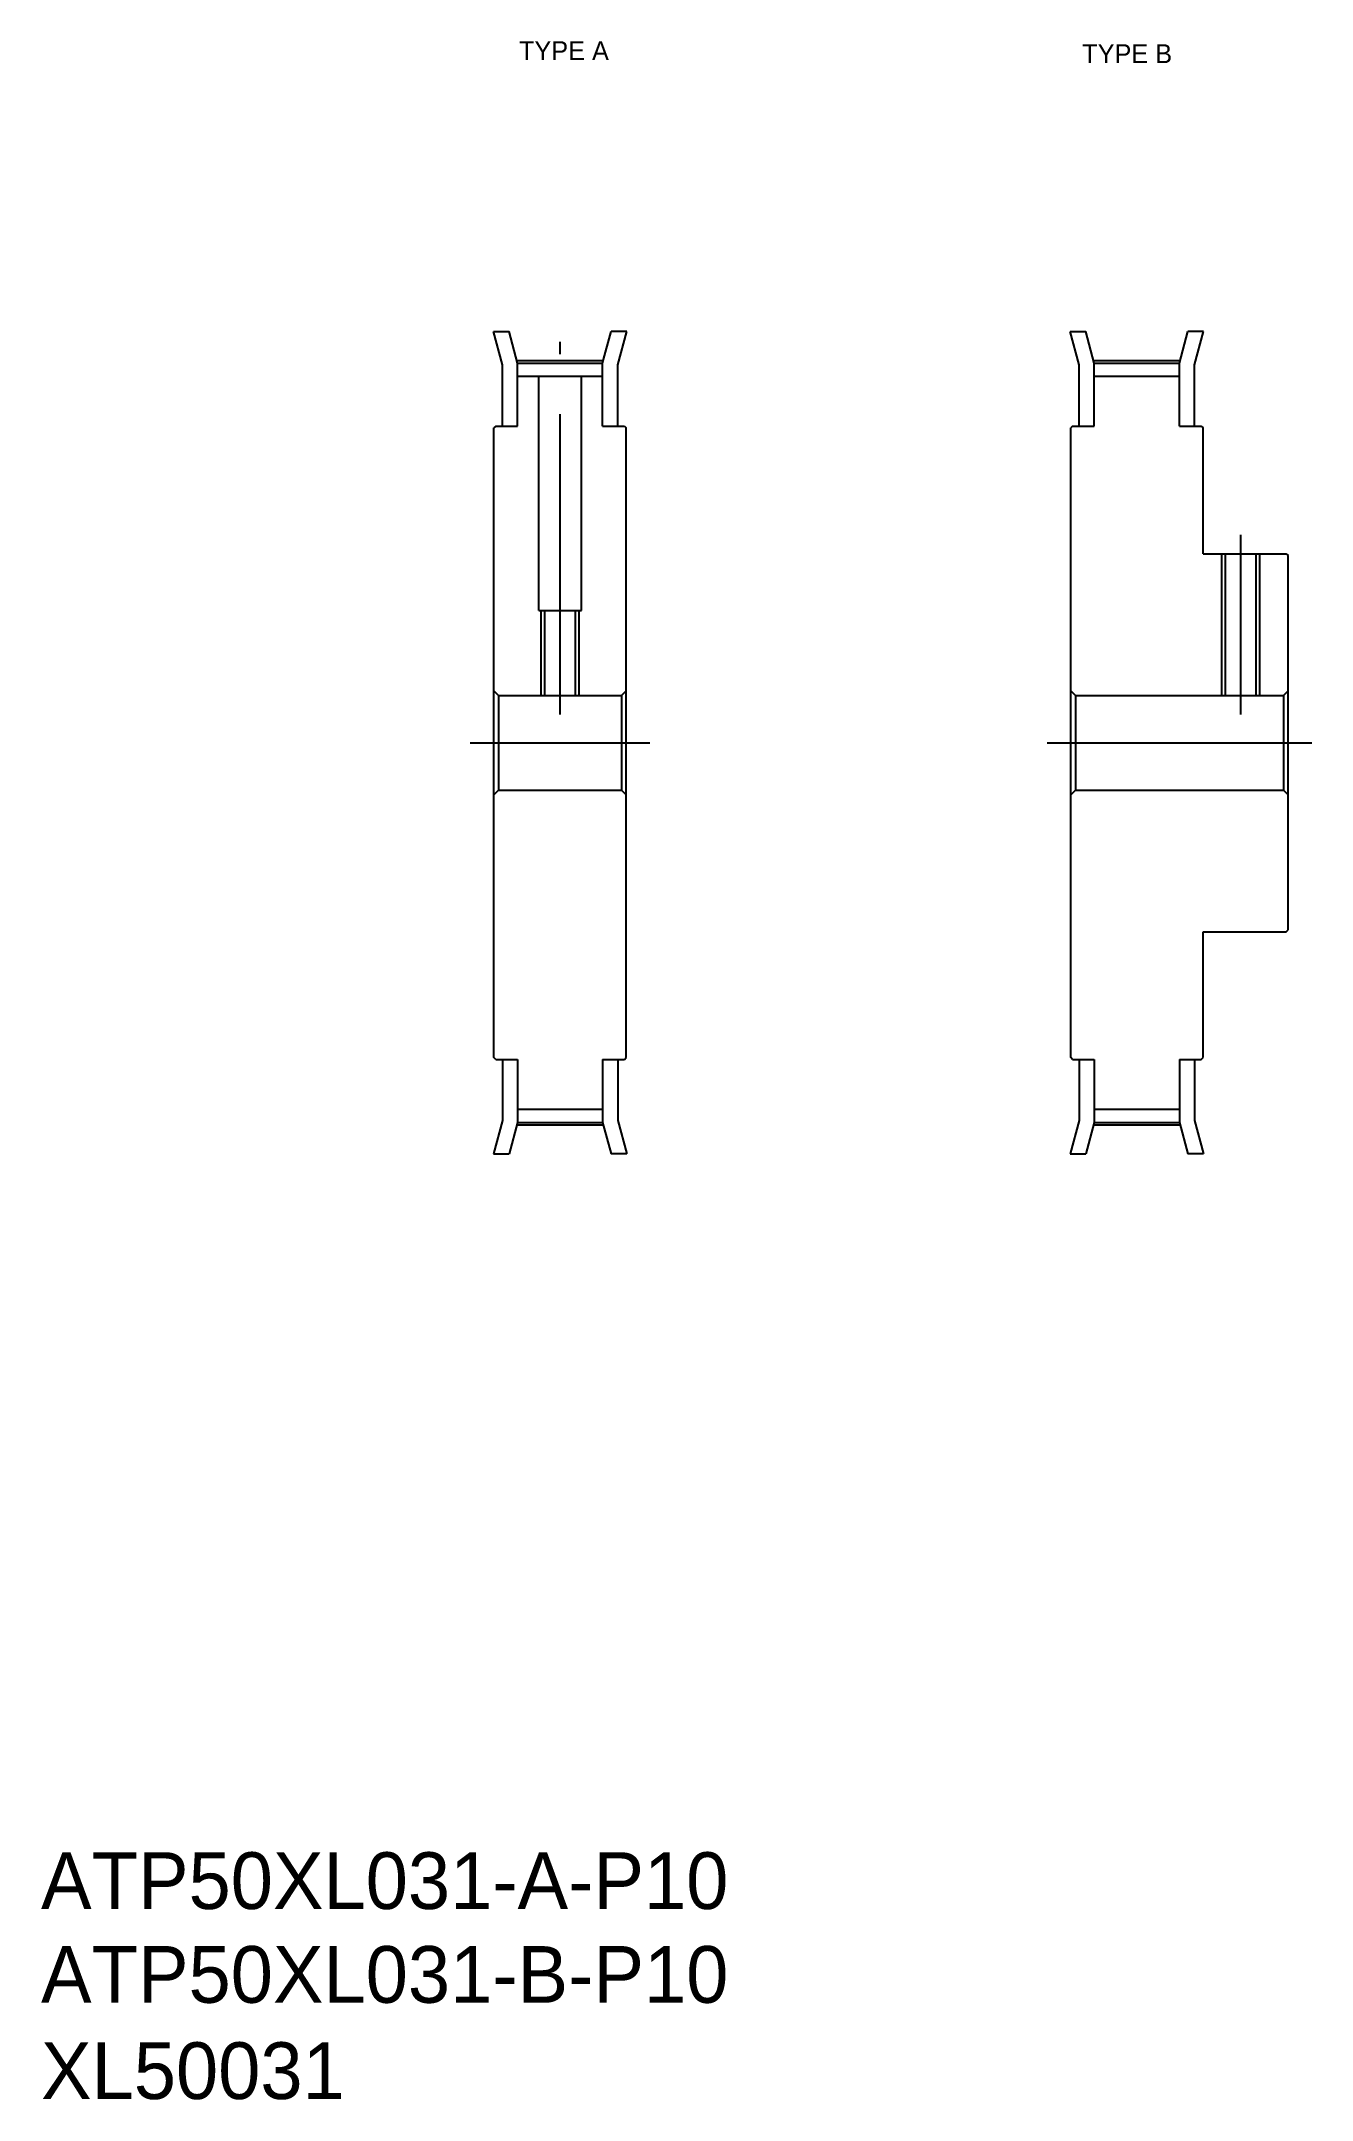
# Model space of a CAD drawing. Extents: x -286 to -152, y -61 to 157.
import ezdxf

# ---------------------------------------------------------------- set-up
doc = ezdxf.new("R2010")
doc.units = 0
doc.linetypes.add('CENTER', pattern=[50.8, 31.75, -6.35, 6.35, -6.35])
doc.layers.get('0').update_dxf_attribs({"linetype": 'CONTINUOUS'})
doc.layers.add('CENTER', color=1, linetype='CENTER')

msp = doc.modelspace()

# ---------------------------------------------------------------- linework, layer by layer
for p, q in [((-237.19, 122.62), (-238.14, 126.16)), ((-238.14, 126.16), (-236.49, 126.16)), ((-235.59, 122.83), (-236.49, 126.16)), ((-226.59, 122.83), (-225.7, 126.16)), ((-224.04, 126.16), (-225.7, 126.16)), ((-224.99, 122.62), (-224.04, 126.16)), ((-176.19, 122.62), (-177.13, 126.16)), ((-177.13, 126.16), (-175.48, 126.16)), ((-174.59, 122.83), (-175.48, 126.16)), ((-165.59, 122.83), (-164.69, 126.16)), ((-163.04, 126.16), (-164.69, 126.16)), ((-163.99, 122.62), (-163.04, 126.16)), ((-237.19, 116.16), (-237.19, 122.62)), ((-235.59, 122.83), (-226.59, 122.83)), ((-235.59, 116.16), (-235.59, 122.83)), ((-226.59, 116.16), (-226.59, 122.83)), ((-224.99, 116.16), (-224.99, 122.62)), ((-176.19, 116.16), (-176.19, 122.62)), ((-174.59, 122.83), (-165.59, 122.83)), ((-174.59, 116.16), (-174.59, 122.83)), ((-165.59, 116.16), (-165.59, 122.83)), ((-163.99, 116.16), (-163.99, 122.62)), ((-235.59, 121.43), (-226.59, 121.43)), ((-233.34, 96.66), (-233.34, 121.43)), ((-228.84, 96.66), (-228.84, 121.43)), ((-174.59, 121.43), (-165.59, 121.43)), ((-237.89, 116.16), (-238.09, 115.96)), ((-238.09, 49.36), (-238.09, 115.96)), ((-237.89, 116.16), (-235.59, 116.16)), ((-226.59, 116.16), (-224.29, 116.16)), ((-224.29, 116.16), (-224.09, 115.96)), ((-224.09, 49.36), (-224.09, 115.96)), ((-176.89, 116.16), (-177.09, 115.96)), ((-177.09, 49.36), (-177.09, 115.96)), ((-176.89, 116.16), (-174.59, 116.16)), ((-165.59, 116.16), (-163.29, 116.16)), ((-163.29, 116.16), (-163.09, 115.96)), ((-163.09, 102.66), (-163.09, 115.96)), ((-163.09, 102.66), (-154.29, 102.66)), ((-160.71, 87.66), (-160.71, 102.66)), ((-157.46, 87.66), (-157.46, 102.66)), ((-154.29, 102.66), (-154.09, 102.46)), ((-154.09, 62.86), (-154.09, 102.46)), ((-233.34, 96.66), (-228.84, 96.66)), ((-232.71, 87.66), (-232.71, 96.66)), ((-229.47, 87.66), (-229.47, 96.66)), ((-237.59, 87.66), (-238.09, 88.16)), ((-237.59, 87.66), (-224.59, 87.66)), ((-237.59, 87.66), (-237.59, 77.66)), ((-224.59, 87.66), (-224.09, 88.16)), ((-224.59, 87.66), (-224.59, 77.66)), ((-176.59, 87.66), (-177.09, 88.16)), ((-176.59, 87.66), (-154.59, 87.66)), ((-176.59, 87.66), (-176.59, 77.66)), ((-154.59, 87.66), (-154.09, 88.16)), ((-154.59, 87.66), (-154.59, 77.66)), ((-237.59, 77.66), (-238.09, 77.16)), ((-237.59, 77.66), (-224.59, 77.66)), ((-224.59, 77.66), (-224.09, 77.16)), ((-176.59, 77.66), (-177.09, 77.16)), ((-176.59, 77.66), (-154.59, 77.66)), ((-154.59, 77.66), (-154.09, 77.16)), ((-163.09, 62.66), (-154.29, 62.66)), ((-163.09, 49.36), (-163.09, 62.66)), ((-154.29, 62.66), (-154.09, 62.86)), ((-237.89, 49.16), (-238.09, 49.36)), ((-237.89, 49.16), (-235.59, 49.16)), ((-237.19, 49.16), (-237.19, 42.7)), ((-235.59, 49.16), (-235.59, 42.49)), ((-226.59, 49.16), (-224.29, 49.16)), ((-226.59, 49.16), (-226.59, 42.49)), ((-224.99, 49.16), (-224.99, 42.7)), ((-224.29, 49.16), (-224.09, 49.36)), ((-176.89, 49.16), (-177.09, 49.36)), ((-176.89, 49.16), (-174.59, 49.16)), ((-176.19, 49.16), (-176.19, 42.7)), ((-174.59, 49.16), (-174.59, 42.49)), ((-165.59, 49.16), (-165.59, 42.49)), ((-165.59, 49.16), (-163.29, 49.16)), ((-163.99, 49.16), (-163.99, 42.7)), ((-163.29, 49.16), (-163.09, 49.36)), ((-235.59, 43.89), (-226.59, 43.89)), ((-174.59, 43.89), (-165.59, 43.89)), ((-237.19, 42.7), (-238.14, 39.16)), ((-235.59, 42.49), (-236.49, 39.16)), ((-235.59, 42.49), (-226.59, 42.49)), ((-226.59, 42.49), (-225.7, 39.16)), ((-224.99, 42.7), (-224.04, 39.16)), ((-176.19, 42.7), (-177.13, 39.16)), ((-174.59, 42.49), (-175.48, 39.16)), ((-174.59, 42.49), (-165.59, 42.49)), ((-165.59, 42.49), (-164.69, 39.16)), ((-163.99, 42.7), (-163.04, 39.16)), ((-238.14, 39.16), (-236.49, 39.16)), ((-224.04, 39.16), (-225.7, 39.16)), ((-177.13, 39.16), (-175.48, 39.16)), ((-163.04, 39.16), (-164.69, 39.16))]:
    msp.add_line(p, q)
at = {"color": 3}
for p, q in [((-161.09, 87.66), (-161.09, 102.66)), ((-157.09, 87.66), (-157.09, 102.66)), ((-233.09, 87.66), (-233.09, 96.66)), ((-229.09, 87.66), (-229.09, 96.66))]:
    msp.add_line(p, q, dxfattribs=at)
at = {"layer": 'CENTER', "color": 1, "linetype": 'CENTER'}
for p, q in [((-231.09, 85.66), (-231.09, 125.08)), ((-235.59, 123.08), (-226.59, 123.08)), ((-174.59, 123.08), (-165.59, 123.08)), ((-159.09, 85.66), (-159.09, 104.66)), ((-240.59, 82.66), (-221.59, 82.66)), ((-179.59, 82.66), (-151.59, 82.66)), ((-235.59, 42.23), (-226.59, 42.23)), ((-174.59, 42.23), (-165.59, 42.23))]:
    msp.add_line(p, q, dxfattribs=at)

# ---------------------------------------------------------------- texts
for s, p in [('TYPE A', (-235.44, 154.87)), ('TYPE B', (-175.87, 154.55))]:
    msp.add_text(s, height=2).set_placement(p)
at = {"color": 7, "linetype": 'CONTINUOUS'}
for s, p in [('ATP50XL031-A-P10', (-285.99, -40.71)), ('ATP50XL031-B-P10', (-285.99, -50.63)), ('XL50031', (-285.99, -60.81))]:
    msp.add_text(s, height=6, dxfattribs=at).set_placement(p)

doc.saveas('drawing.dxf')
